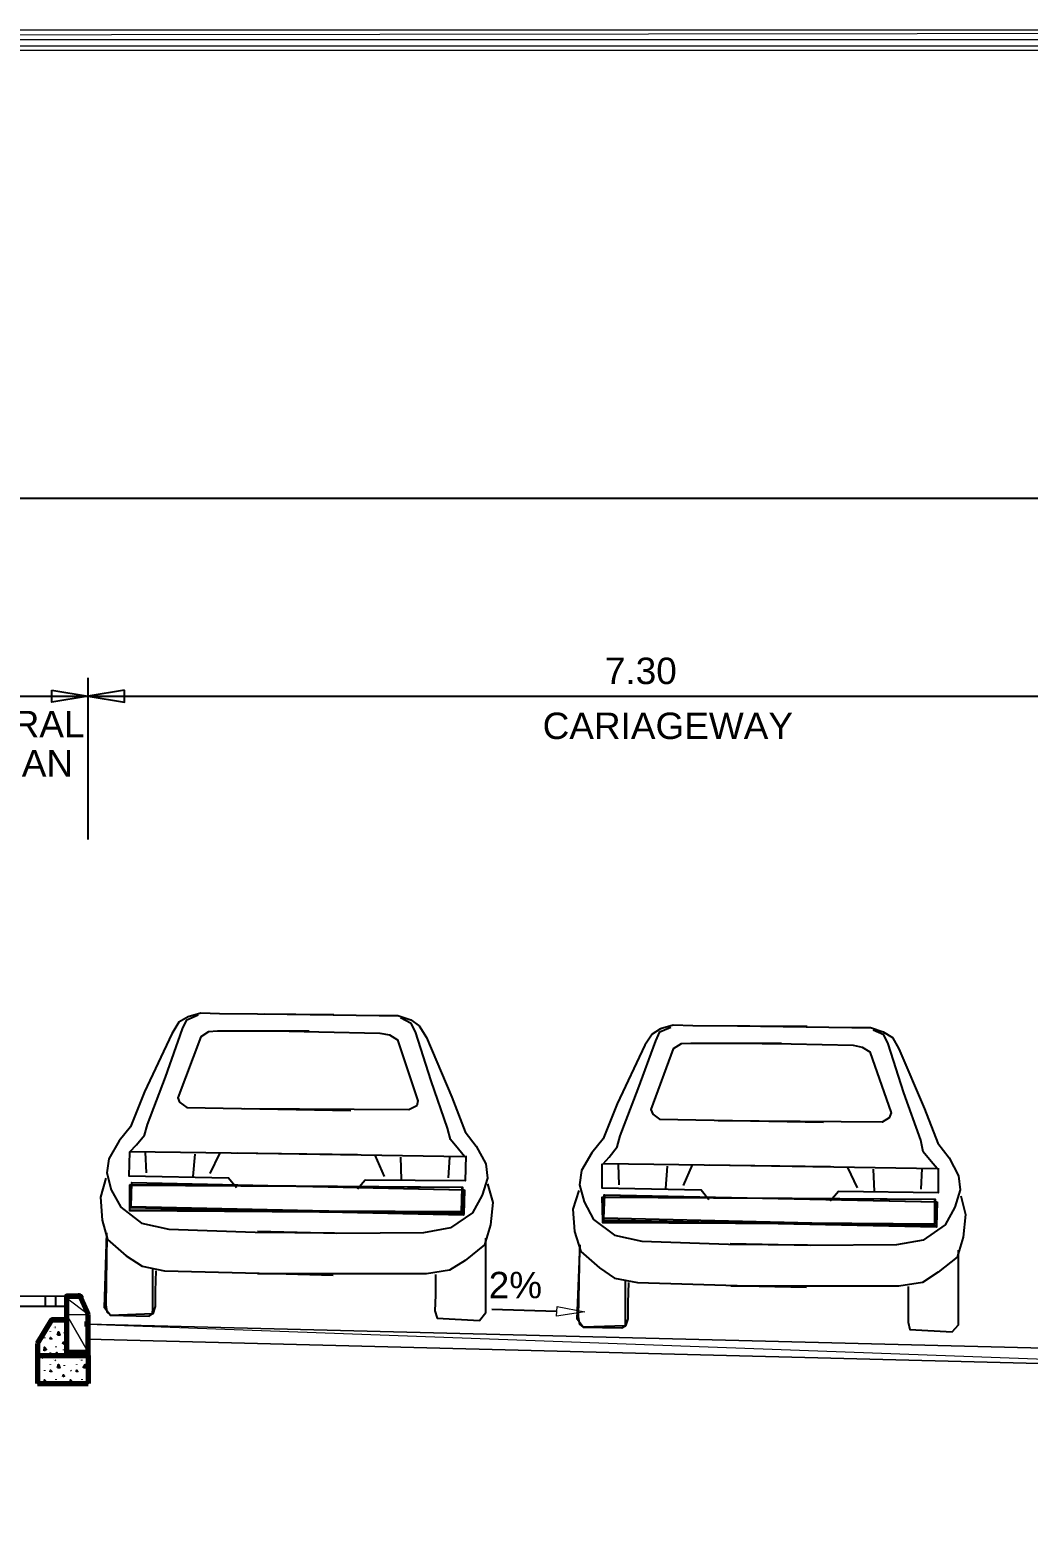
# Model space of a CAD drawing. Header units: inches. Extents: x 11 to 850, y 10 to 598.
# Drawn here: x 407.9 to 515.2, y 437.8 to 597.9 of the extents above; entities that cross this region are included whole.
import ezdxf

# ---------------------------------------------------------------- set-up
doc = ezdxf.new("R2010")
doc.units = ezdxf.units.IN
doc.header["$MEASUREMENT"] = 0
doc.layers.add('PDF_Geometry', color=7, linetype='Continuous')
doc.layers.add('PDF_Text', color=7, linetype='Continuous')
doc.styles.add('PDF Arial', font='arial.ttf')

msp = doc.modelspace()

# ---------------------------------------------------------------- linework, layer by layer
at = {"layer": 'PDF_Geometry', "lineweight": 0}
for points in [[(849.77, 597.95), (12.36, 596.91), (11.32, 597.95), (849.77, 597.95)], [(848.73, 596.91), (849.77, 597.95), (12.36, 596.91), (848.73, 596.91)], [(743.17, 129.97), (743.17, 596.19), (13.86, 596.19), (13.86, 12.88)], [(13.86, 303.2), (742.78, 303.2), (742.78, 595.74), (13.86, 595.74), (13.86, 303.2)], [(410.25, 526.34), (414.16, 526.34), (410.25, 526.99), (410.25, 526.34)], [(414.16, 526.34), (410.25, 526.99), (414.16, 526.34)], [(410.25, 525.69), (410.25, 525.69), (410.25, 526.34), (410.25, 525.69)], [(410.25, 525.69), (410.25, 526.34), (414.16, 526.34), (410.25, 525.69)], [(418.06, 526.99), (414.16, 526.34), (418.06, 526.34), (418.06, 526.99)], [(414.16, 526.34), (418.06, 526.34), (418.06, 525.69), (414.16, 526.34)], [(464.56, 460.72), (467.55, 460.14), (464.49, 459.68), (464.56, 460.72)]]:
    msp.add_lwpolyline(points, dxfattribs=at)
at = {"layer": 'PDF_Geometry', "lineweight": 25}
for points in [[(109.66, 547.61), (658.95, 547.61)], [(414.16, 510.93), (414.16, 528.29)], [(329.48, 526.34), (384.17, 526.34), (438.87, 526.34)], [(410.25, 526.99), (414.16, 526.34), (410.25, 525.69), (410.25, 526.99)], [(418.06, 526.99), (414.16, 526.34), (418.06, 525.69), (418.06, 526.99)], [(414.87, 526.34), (452.4, 526.34)], [(452.4, 526.34), (482.38, 526.34)], [(482.38, 526.34), (658.69, 526.34)], [(464.49, 460.2), (457.53, 460.4)]]:
    msp.add_lwpolyline(points, dxfattribs=at)
at = {"layer": 'PDF_Geometry', "color": 5, "lineweight": 25}
for points in [[(440.56, 492.07), (428.27, 492.2), (426.25, 492.26), (424.89, 491.87), (423.91, 491.29), (423.13, 490.05), (420.2, 483.81), (418.71, 480.04), (417.47, 478.54), (416.37, 476.59), (416.17, 475.09), (416.63, 473.27), (417.67, 471.39), (419.88, 469.7), (422.81, 469.05), (432.11, 468.72), (440.62, 468.66)], [(443.1, 477.04), (418.64, 477.37), (419.36, 478.09), (420.2, 479.13), (420.53, 480.3), (422.48, 485.37), (424.3, 490.57), (424.76, 491.55), (425.99, 492.07)], [(433.08, 492.2), (445.44, 492), (447.45, 492), (448.82, 491.55), (449.73, 490.9), (450.51, 489.66), (453.24, 483.22), (454.67, 479.52), (455.84, 477.96), (456.88, 476.07), (457.08, 474.51), (456.49, 472.69), (455.45, 470.8), (453.11, 469.18), (450.19, 468.66), (440.88, 468.59), (432.37, 468.79)], [(437.89, 490.31), (434.71, 490.31), (428.07, 490.31), (427.1, 490.25), (426.25, 489.73), (423.78, 483.16), (423.98, 482.7), (424.76, 482.12), (442.38, 481.79)], [(430.15, 477.24), (454.61, 476.85), (453.96, 477.63), (453.11, 478.67), (452.79, 479.91), (451.03, 484.98), (449.34, 490.25), (448.88, 491.16), (447.71, 491.74)], [(435.75, 490.31), (438.93, 490.25), (445.5, 490.12), (446.54, 489.92), (447.39, 489.4), (449.6, 482.83), (449.47, 482.31), (448.62, 481.86), (431, 481.99)], [(491.42, 490.83), (479.13, 490.9), (477.04, 490.96), (475.68, 490.57), (474.77, 489.99), (473.99, 488.82), (471, 482.51), (469.5, 478.74), (468.27, 477.24), (467.16, 475.35), (466.96, 473.79), (467.48, 471.97), (468.46, 470.09), (470.74, 468.4), (473.66, 467.74), (482.96, 467.42), (491.48, 467.35)], [(493.95, 475.74), (469.5, 476.07), (470.15, 476.78), (471, 477.89), (471.32, 479.06), (473.27, 484.13), (475.16, 489.27), (475.61, 490.25), (476.78, 490.77)], [(480.95, 475.94), (505.4, 475.55), (504.75, 476.33), (503.9, 477.37), (503.64, 478.61), (501.82, 483.68), (500.13, 488.95), (499.68, 489.92), (498.51, 490.44)], [(483.94, 490.9), (496.23, 490.7), (498.25, 490.7), (499.61, 490.25), (500.59, 489.66), (501.3, 488.43), (504.03, 481.99), (505.47, 478.28), (506.7, 476.72), (507.68, 474.77), (507.87, 473.27), (507.29, 471.39), (506.25, 469.5), (503.9, 467.87), (501.04, 467.35), (491.74, 467.29), (483.16, 467.48)], [(488.69, 489.01), (485.5, 489.01), (478.93, 489.01), (477.89, 488.95), (477.04, 488.43), (474.64, 481.92), (474.83, 481.4), (475.55, 480.88), (493.17, 480.56)], [(486.61, 489.01), (489.73, 488.95), (496.36, 488.82), (497.34, 488.62), (498.18, 488.1), (500.46, 481.53), (500.26, 481.01), (499.48, 480.56), (481.86, 480.69)], [(418.58, 477.37), (418.51, 474.77), (429.24, 474.57), (430.09, 473.53)], [(420.27, 477.31), (420.4, 475.09)], [(425.6, 477.11), (425.41, 474.7)], [(428.27, 477.17), (427.23, 475.03)], [(454.74, 476.91), (454.67, 474.25), (443.94, 474.31), (443.1, 473.34)], [(444.98, 476.98), (445.96, 474.7)], [(447.71, 476.78), (447.78, 474.38)], [(452.98, 476.78), (452.85, 474.57)], [(469.37, 476.07), (469.37, 473.47), (480.04, 473.27), (480.88, 472.23)], [(471.13, 476), (471.19, 473.79)], [(476.39, 475.81), (476.2, 473.4)], [(479.06, 475.94), (478.09, 473.73)], [(416.04, 474.51), (415.46, 472.49), (415.65, 470.02), (416.24, 467.94), (418.25, 466.18), (419.94, 465.08), (422.35, 464.56), (435.42, 464.23), (440.49, 464.1)], [(505.53, 475.61), (505.53, 472.95), (494.8, 473.08), (493.89, 472.04)], [(495.78, 475.68), (496.82, 473.47)], [(498.51, 475.48), (498.64, 473.08)], [(503.77, 475.55), (503.64, 473.34)], [(418.58, 473.79), (418.58, 471.13), (454.28, 470.93), (454.35, 473.53), (418.58, 473.79)], [(418.64, 473.73), (418.58, 471.06), (454.35, 470.8), (454.41, 473.53), (418.64, 473.73)], [(454.54, 473.27), (454.48, 470.54), (418.71, 471.32), (418.84, 474.05), (454.54, 473.27)], [(454.61, 473.27), (454.54, 470.67), (418.77, 471.45), (418.84, 474.05), (454.61, 473.27)], [(457.08, 473.92), (457.66, 471.91), (457.4, 469.5), (456.75, 467.35), (454.67, 465.66), (452.98, 464.62), (450.51, 464.23), (437.5, 464.23), (432.37, 464.23)], [(466.9, 473.21), (466.25, 471.19), (466.44, 468.79), (467.09, 466.64), (469.11, 464.88), (470.74, 463.78), (473.21, 463.32), (486.28, 462.93), (491.35, 462.8)], [(505.4, 471.97), (505.34, 469.37), (469.57, 470.22), (469.7, 472.75), (505.4, 471.97)], [(505.34, 471.97), (505.34, 469.24), (469.57, 470.02), (469.63, 472.75), (505.34, 471.97)], [(507.94, 472.62), (508.46, 470.61), (508.2, 468.2), (507.55, 466.05), (505.53, 464.43), (503.84, 463.32), (501.3, 462.93), (488.3, 462.93), (483.22, 462.93)], [(469.37, 472.49), (469.44, 469.89), (505.14, 469.63), (505.14, 472.23), (469.37, 472.49)], [(469.44, 472.43), (469.44, 469.76), (505.14, 469.57), (505.21, 472.23), (469.44, 472.43)], [(421.44, 464.56), (421.37, 462.41), (421.37, 460.72), (421.11, 459.94), (416.56, 459.75), (415.91, 460.59), (416.17, 468.66)], [(416.17, 468.33), (416.04, 460.92), (416.17, 460.14), (416.56, 459.81), (420.72, 459.68), (421.05, 459.94), (421.11, 460.59), (421.11, 464.75)], [(451.49, 464.17), (451.49, 461.96), (451.42, 460.27), (451.68, 459.49), (456.23, 459.23), (456.88, 460.07), (456.88, 468.07)], [(472.23, 463.32), (472.17, 461.11), (472.17, 459.42), (471.91, 458.64), (467.35, 458.51), (466.7, 459.36), (467.03, 467.35)], [(466.96, 467.09), (466.83, 459.62), (466.96, 458.83), (467.35, 458.51), (471.52, 458.44), (471.91, 458.64), (471.91, 459.36), (471.91, 463.45)], [(502.28, 462.87), (502.28, 460.72), (502.28, 459.03), (502.47, 458.25), (507.03, 457.99), (507.68, 458.77), (507.68, 466.77)]]:
    msp.add_lwpolyline(points, dxfattribs=at)
at = {"layer": 'PDF_Geometry', "color": 1, "lineweight": 25}
for points in [[(406.29, 461.83), (411.81, 461.89)], [(409.54, 461.83), (409.54, 460.72)], [(410.64, 461.83), (410.64, 460.72)], [(411.81, 460.72), (406.55, 460.72)], [(411.81, 459.29), (410.25, 459.29), (408.69, 456.75), (408.69, 452.46), (414.16, 452.46), (414.16, 455.84), (411.81, 455.84), (411.81, 459.29)], [(410.45, 458.51), (410.45, 458.51)], [(410.58, 458.51), (410.64, 458.51)], [(410.71, 459.09), (410.77, 459.29), (410.9, 459.16), (410.71, 459.09)], [(408.76, 456.82), (408.82, 456.75), (408.69, 456.75)], [(409.47, 457.4), (409.47, 457.34)], [(410.06, 457.21), (410.12, 457.4), (410.25, 457.27), (410.06, 457.21)], [(410.12, 457.99), (410.12, 458.05)], [(410.84, 457.66), (410.97, 457.99), (411.1, 457.66), (410.84, 457.66)], [(411.42, 456.69), (411.49, 456.88), (411.62, 456.75), (411.42, 456.69)], [(411.62, 457.86), (411.62, 457.92)], [(408.76, 456.04), (408.76, 456.1)], [(409.21, 455.19), (409.28, 455.26)], [(409.41, 455.97), (409.47, 456.36), (409.67, 456.1), (409.41, 455.97)], [(410.06, 455.84), (410.06, 455.78)], [(410.45, 455), (410.45, 455)], [(410.58, 455), (410.64, 454.93)], [(410.71, 456.36), (410.71, 456.43)], [(410.71, 455.58), (410.77, 455.78), (410.9, 455.65), (410.71, 455.58)], [(411.55, 456.04), (411.55, 456.1)], [(412.07, 455.19), (412.07, 455.26)], [(412.85, 455.84), (412.85, 455.78)], [(413.24, 455), (413.24, 455)], [(413.44, 455), (413.44, 454.93)], [(413.5, 455.58), (413.57, 455.78), (413.7, 455.65), (413.5, 455.58)], [(408.69, 453.37), (408.82, 453.24), (408.69, 453.24)], [(408.76, 454.35), (408.82, 454.41)], [(409.47, 453.89), (409.47, 453.83)], [(410.06, 453.7), (410.12, 453.89), (410.25, 453.76), (410.06, 453.7)], [(410.12, 454.48), (410.12, 454.54)], [(410.84, 454.15), (410.97, 454.48), (411.1, 454.15), (410.84, 454.15)], [(411.42, 453.18), (411.49, 453.37), (411.62, 453.24), (411.42, 453.18)], [(411.62, 454.35), (411.62, 454.41)], [(412.27, 453.89), (412.33, 453.83)], [(412.85, 453.7), (412.92, 453.89), (413.05, 453.76), (412.85, 453.7)], [(412.92, 454.48), (412.92, 454.54)], [(413.63, 454.15), (413.83, 454.48), (413.96, 454.15), (413.7, 454.15)], [(408.76, 452.53), (408.76, 452.59)], [(409.41, 452.46), (409.47, 452.85), (409.67, 452.59), (409.41, 452.46)], [(410.71, 452.85), (410.71, 452.92)], [(411.55, 452.53), (411.55, 452.59)], [(412.2, 452.46), (412.27, 452.85), (412.46, 452.59), (412.2, 452.46)], [(413.5, 452.85), (413.5, 452.92)]]:
    msp.add_lwpolyline(points, dxfattribs=at)
at = {"layer": 'PDF_Geometry', "color": 3, "lineweight": 70}
for points in [[(413.05, 461.83), (411.81, 461.83), (411.81, 455.45)], [(413.37, 461.63), (414.16, 459.88)], [(408.69, 455.45), (414.16, 455.45), (414.16, 459.88)], [(408.69, 456.75), (410.25, 459.29), (411.81, 459.29), (410.25, 459.29)], [(408.69, 456.75), (408.69, 455.45)], [(408.69, 455.45), (408.69, 452.46)], [(411.81, 455.84), (414.16, 455.84)], [(414.16, 455.45), (414.16, 452.46)], [(408.69, 452.46), (414.16, 452.46)]]:
    msp.add_lwpolyline(points, dxfattribs=at)
at = {"layer": 'PDF_Geometry', "color": 252, "lineweight": 25, "true_color": 0x989898}
msp.add_lwpolyline([(411.81, 461.83), (413.05, 461.83), (413.37, 461.63), (414.16, 459.88), (414.16, 455.84), (411.81, 455.84), (411.81, 461.83)], dxfattribs=at)
at = {"layer": 'PDF_Geometry', "color": 252, "lineweight": 0, "true_color": 0x989898}
for points in [[(411.81, 461.83), (413.05, 461.83), (413.05, 461.83), (411.81, 461.83)], [(411.81, 461.63), (413.37, 461.63), (411.81, 461.83), (411.81, 461.63)], [(413.37, 461.63), (411.81, 461.83), (413.05, 461.83), (413.37, 461.63)], [(411.81, 459.88), (414.16, 459.88), (411.81, 461.63), (411.81, 459.88)], [(414.16, 459.88), (411.81, 461.63), (413.37, 461.63), (414.16, 459.88)], [(414.16, 455.84), (411.81, 455.84), (411.81, 459.88), (414.16, 455.84)], [(411.81, 459.88), (414.16, 459.88), (414.16, 455.84), (411.81, 459.88)], [(414.16, 455.84), (414.16, 455.84), (411.81, 455.84), (414.16, 455.84)]]:
    msp.add_lwpolyline(points, dxfattribs=at)
at = {"layer": 'PDF_Geometry', "color": 1, "lineweight": 70}
msp.add_lwpolyline([(414.16, 458.83), (413.77, 458.83)], dxfattribs=at)
at = {"layer": 'PDF_Geometry', "color": 251, "lineweight": 0, "true_color": 0x545454}
for points in [[(561.14, 455.13), (414.16, 458.83), (561.2, 453.44), (561.14, 455.13)], [(414.16, 458.83), (561.2, 453.44), (414.16, 457.21), (414.16, 458.83)]]:
    msp.add_lwpolyline(points, dxfattribs=at)
at = {"layer": 'PDF_Geometry', "lineweight": 20}
for points in [[(414.16, 458.83), (561.14, 455.13)], [(414.16, 458.83), (561.14, 455.13)], [(561.2, 453.44), (414.16, 457.21), (561.2, 453.44)]]:
    msp.add_lwpolyline(points, dxfattribs=at)
at = {"layer": 'PDF_Geometry', "color": 3, "lineweight": 70}
msp.add_open_spline([(413.45, 461.64), (413.38, 461.8), (413.24, 461.89), (413.08, 461.89)], degree=3, dxfattribs=at)

# ---------------------------------------------------------------- texts
at = {"layer": 'PDF_Text', "char_height": 2.8398, "attachment_point": 7, "style": 'PDF Arial'}
for s, insert in [('\\W1.001067;7.30', (469.69, 527.59)), ('\\W1.000881;CENTRAL', (395.23, 521.87)), ('\\W1.000826;CARIAGEWAY', (463, 521.68)), ('\\W1.000937;MEDIAN', (397.09, 517.69)), ('\\W1.001233;2%', (457.2, 461.59))]:
    msp.add_mtext(s, dxfattribs=dict(at, insert=insert))

doc.saveas('drawing.dxf')
